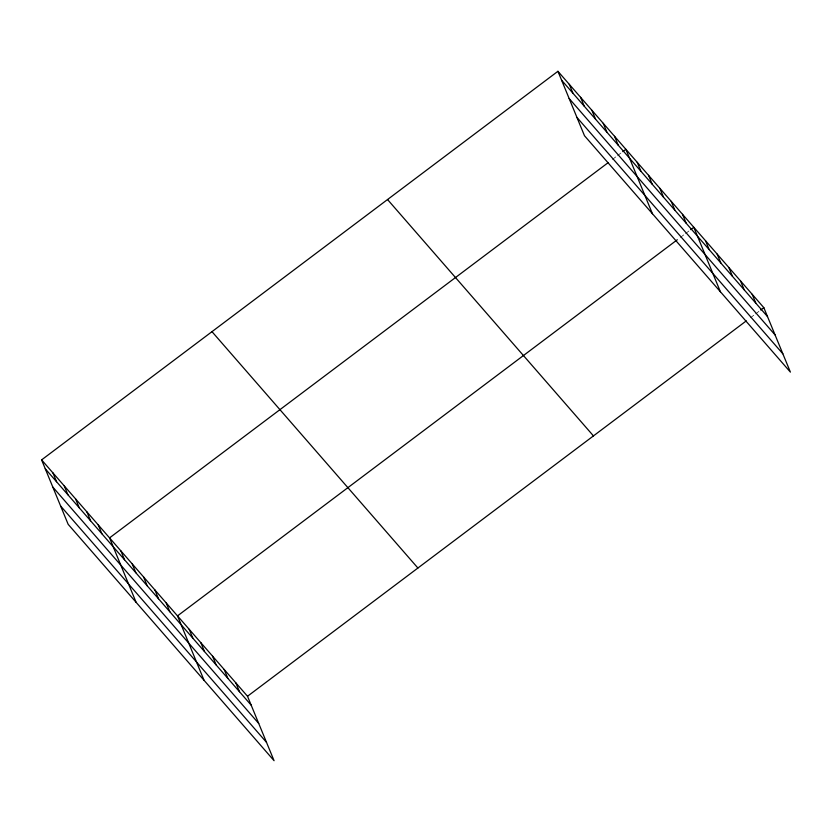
<?xml version="1.0" encoding="UTF-8"?>
<svg xmlns="http://www.w3.org/2000/svg" width="832" height="832" viewBox="0 0 832 832"><rect width="100%" height="100%" fill="white"/><g stroke="black" fill="none" stroke-linecap="round" stroke-linejoin="round"><path stroke-width="0.62" stroke-dasharray="4.16 3.12" d="M612.456 159.411L616.585 156.302M617.614 155.522L621.743 152.412M680.41 237.411L684.538 234.302M685.568 233.532L689.697 230.422M750.412 317.782L754.551 314.673M755.581 313.893L759.71 310.783"/><path stroke-width="1.25" d="M41.6 459.888L247.51 696.259L274.071 760.698L68.162 524.326L41.6 459.888L557.929 71.302L763.838 307.674L790.4 372.112L584.49 135.741L557.929 71.302M608.327 162.521L109.554 537.888L136.115 602.326M622.783 151.632L625.882 149.302L652.434 213.741M677.31 239.741L177.507 615.888L204.058 680.326M690.737 229.642L693.826 227.313L720.387 291.751M247.51 696.259L746.283 320.892M760.739 310.014L763.838 307.674M561.59 80.194L767.499 316.566M569.15 98.519L775.06 334.901M576.93 117.406L782.839 353.787M387.535 199.534L593.455 435.906M211.983 331.656L417.903 568.027M45.261 468.77L251.181 705.151M52.822 487.105L258.731 723.476M60.601 505.991L266.521 742.362M752.17 294.278L755.83 303.17M740.501 280.894L744.162 289.775M728.832 267.498L732.503 276.38M717.163 254.103L720.834 262.985M705.494 240.708L709.166 249.59M682.5 214.313L686.171 223.194M671.174 201.313L674.846 210.194M659.849 188.313L663.52 197.194M648.534 175.302L652.194 184.194M637.208 162.302L640.869 171.194M614.557 136.302L618.218 145.194M603.231 123.302L606.892 132.194M591.906 110.302L595.566 119.194M580.58 97.302L584.241 106.194M569.254 84.302L572.915 93.194M235.841 682.864L239.512 691.756M224.172 669.469L227.843 678.361M212.503 656.074L216.174 664.966M200.834 642.678L204.506 651.57M189.176 629.283L192.837 638.175M166.182 602.888L169.842 611.78M154.856 589.888L158.517 598.78M143.53 576.888L147.191 585.78M132.205 563.888L135.866 572.78M120.879 550.888L124.54 559.78M98.228 524.888L101.889 533.77M86.902 511.888L90.563 520.77M75.577 498.888L79.238 507.77M64.251 485.888L67.912 494.77M52.926 472.888L56.586 481.77"/></g></svg>
